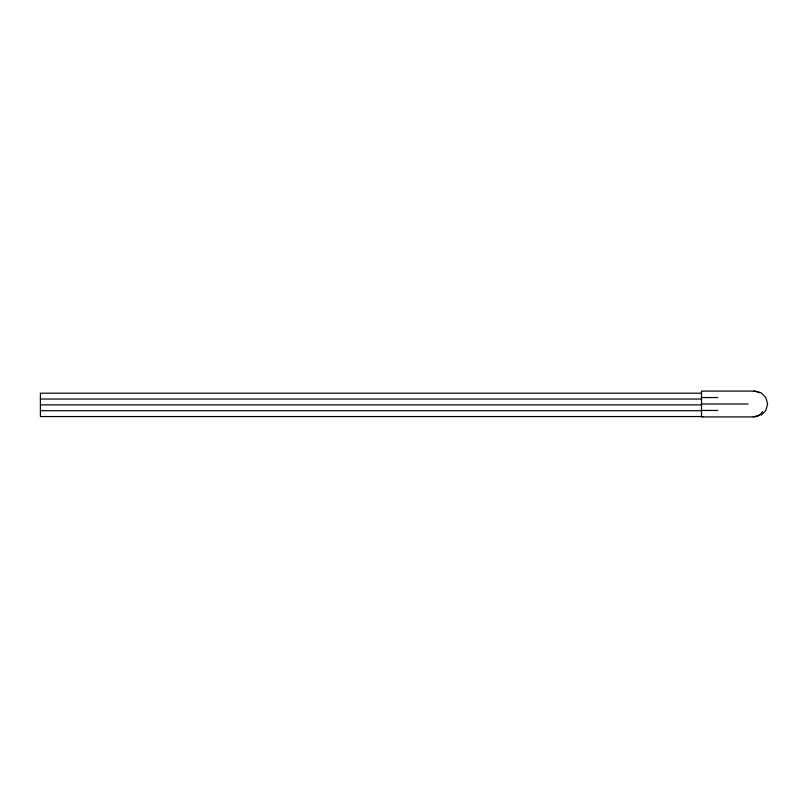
<?xml version="1.0" encoding="UTF-8"?>
<svg xmlns="http://www.w3.org/2000/svg" width="808" height="808" viewBox="0 0 808 808"><rect width="100%" height="100%" fill="white"/><g stroke="black" fill="none" stroke-linecap="round" stroke-linejoin="round"><path stroke-width="1.21" d="M752.854 416.908L701.495 416.908L701.495 410.454L701.495 391.092L752.854 391.092M762.631 411.656L759.47 415.11L754.086 416.696M761.146 415.181L765.873 410.454L767.6 404L765.873 397.546L761.146 392.819L754.692 391.092M701.617 393.203L40.4 393.203L40.4 416.554L702.879 416.554M701.495 397.546L717.777 397.546M40.4 399.041L701.617 399.041M701.495 404L748.087 404M40.4 404.879L701.617 404.879M701.495 410.454L717.777 410.454M40.4 410.716L701.617 410.716M753.319 391.092A13.049 13.039 52.6 0 1 759.793 392.819M759.712 415.181A13.049 13.039 52.6 0 1 753.228 416.908"/></g></svg>
